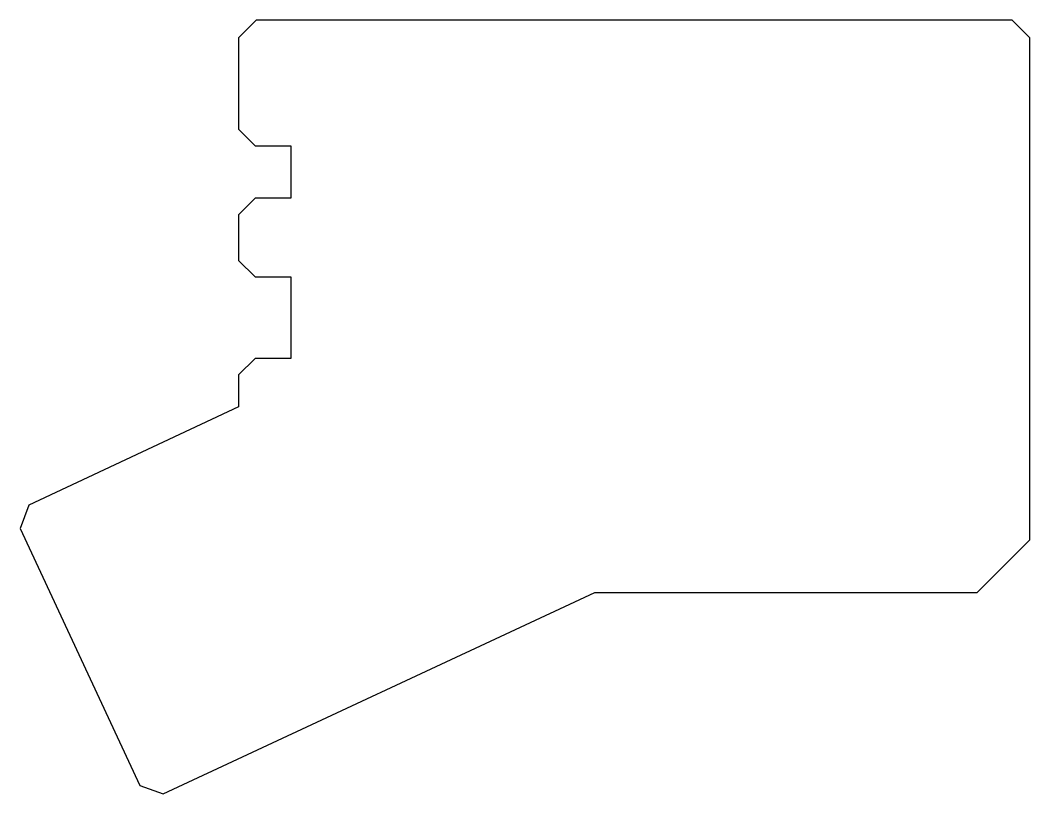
# Model space of a CAD drawing. Extents: x 23 to 206, y -189 to -49.
import ezdxf

# ---------------------------------------------------------------- set-up
doc = ezdxf.new("R2010")
doc.units = 0
doc.layers.add('BLACK', color=7, linetype='CONTINUOUS')

msp = doc.modelspace()

# ---------------------------------------------------------------- linework, layer by layer
at = {"layer": 'BLACK', "linetype": 'CONTINUOUS'}
for p, q in [((65.8114, -49.258), (62.611, -52.433)), ((202.743, -49.258), (65.8114, -49.258)), ((205.918, -52.433), (202.743, -49.258)), ((62.611, -52.433), (62.611, -69)), ((205.918, -143.383), (205.918, -52.433)), ((62.611, -69), (65.611, -72)), ((65.611, -72), (72.111, -72)), ((72.111, -72), (72.111, -81.5)), ((62.611, -84.5), (65.611, -81.5)), ((72.111, -81.5), (65.611, -81.5)), ((62.611, -84.5), (62.611, -92.75)), ((62.611, -92.75), (65.611, -95.75)), ((65.611, -95.75), (72.111, -95.75)), ((72.111, -95.75), (72.111, -110.5)), ((62.611, -113.5), (65.611, -110.5)), ((72.111, -110.5), (65.611, -110.5)), ((62.611, -113.5), (62.611, -119.25)), ((62.611, -119.25), (24.6177, -137.096)), ((24.6177, -137.096), (23.081, -141.315)), ((23.081, -141.315), (44.765, -187.818)), ((196.393, -152.908), (205.918, -143.383)), ((48.9839, -189.352), (127.152, -152.908)), ((127.152, -152.908), (196.393, -152.908)), ((44.765, -187.818), (48.9839, -189.352))]:
    msp.add_line(p, q, dxfattribs=at)

doc.saveas('drawing.dxf')
